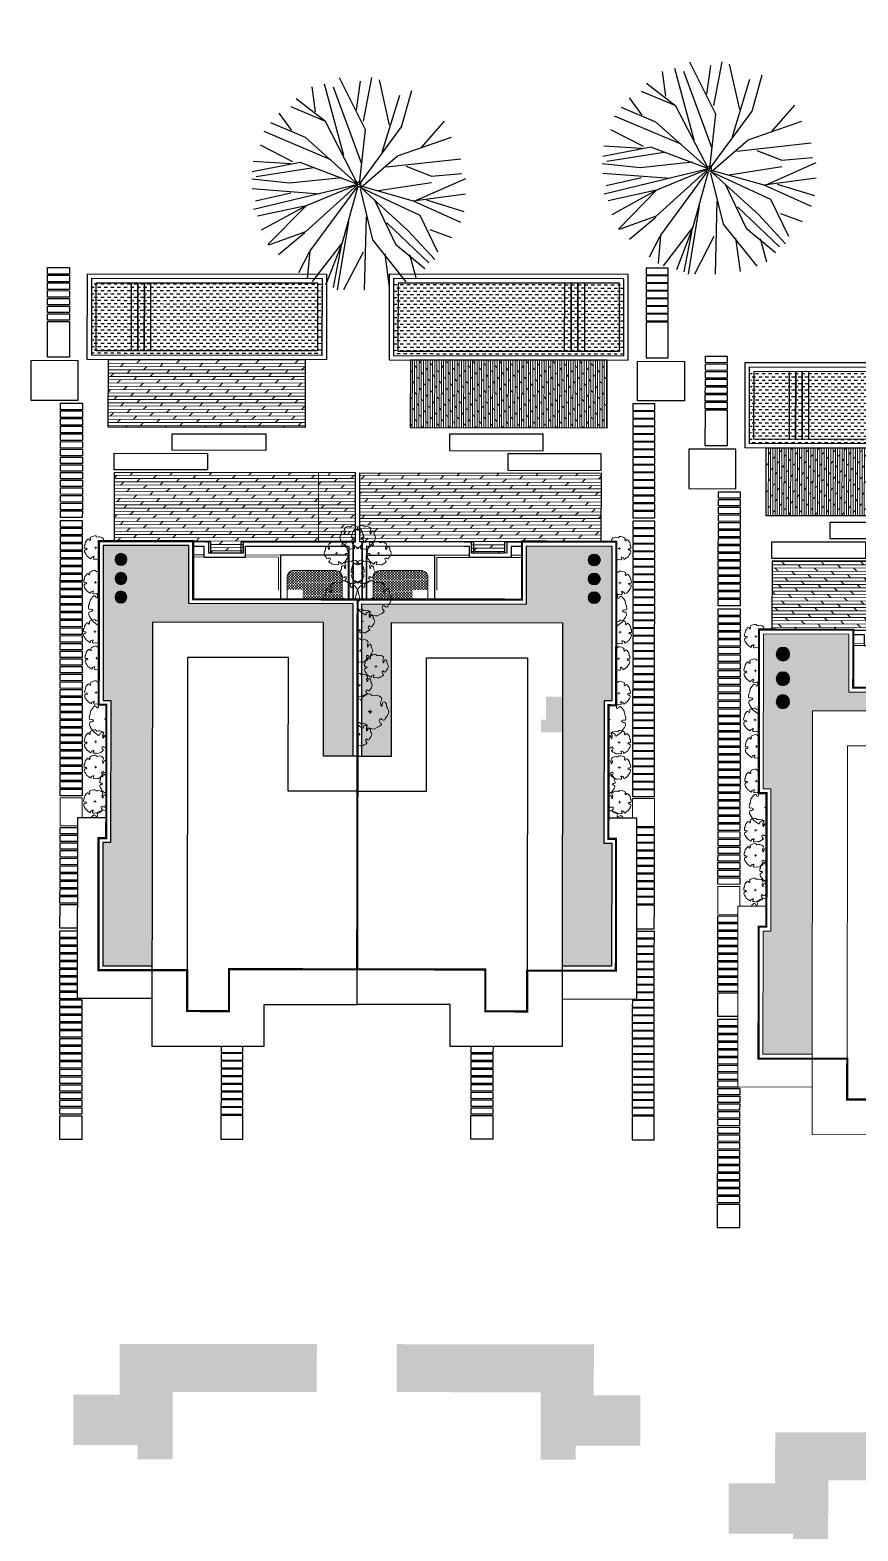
# Model space of a CAD drawing. Header units: millimetres. Extents: x -1030105 to 906887, y -616134 to 1220667.
# Drawn here: x -913387 to -875633, y -440154 to -371757 of the extents above; entities that cross this region are included whole.
import ezdxf

# ---------------------------------------------------------------- set-up
doc = ezdxf.new("R2010")
doc.units = ezdxf.units.MM
doc.header["$MEASUREMENT"] = 0
doc.linetypes.add('HIDDEN', pattern=[9.525, 6.35, -3.175])
doc.layers.get('Defpoints').update_dxf_attribs({"color": 1})
doc.layers.add('+ toa do mong', color=7, linetype='Continuous', true_color=0xfa1a05)
for name, color, linetype, lineweight in [('240930  KHU B- TMB gời inno$0$1. I-FURN', 252, 'Continuous', 18), ('240930  KHU B- TMB gời inno$0$A-WALL', 1, 'Continuous', 30), ('240930  KHU B- TMB gời inno$0$GFA', 6, 'Continuous', 0), ('GFA', 6, 'Continuous', 0), ('QH_KTCQ_Caycanhquan', 97, 'Continuous', 18)]:
    doc.layers.add(name, color=color, linetype=linetype, lineweight=lineweight)
for name, color, linetype in [('240930  KHU B- TMB gời inno$0$DA-ELEV-PEN1', 8, 'Continuous'), ('240930  KHU B- TMB gời inno$0$DA-FLOR-PATT', 251, 'Continuous'), ('240930  KHU B- TMB gời inno$0$DA-WALL-LOW', 1, 'Continuous'), ('240930  KHU B- TMB gời inno$0$DA-WALL-PATT', 8, 'Continuous'), ('DA-LANS-TREE', 7, 'Continuous'), ('DA-WALL-LOW', 1, 'Continuous'), ('KTCQ CẢNH QUAN', 192, 'Continuous'), ('N-cay lon', 192, 'Continuous'), ('XREF_LBC_ZONE B_BEACH VILLA 22 11 11$0$DA-FLOR-PATT', 251, 'Continuous')]:
    doc.layers.add(name, color=color, linetype=linetype)
pattern_1 = [(180, (18366.7, -21546.67), (4e-14, -101.7716), []), (225, (18366.7, -21546.67), (203.543, -203.543), [143.927, -287.8535])]

# ---------------------------------------------------------------- blocks, each defined once
blk = doc.blocks.new('*U1357')
at = {"layer": '240930  KHU B- TMB gời inno$0$DA-WALL-PATT'}
blk.add_lwpolyline([(0, -0.6), (-0.3, -0.6), (-0.3, 0.4), (0, 0.4)], close=True, dxfattribs=at)
blk = doc.blocks.new('*U1358')
at = {"color": 0, "linetype": 'ByBlock', "lineweight": -2, "transparency": 16777216, "rotation": 180.0003083683384}
for p in [(-0.652, -240.491), (-0.302, -240.491), (0.048, -240.491), (0.398, -240.491), (0.748, -240.491), (1.098, -240.491), (1.448, -240.491), (1.798, -240.491), (2.148, -240.491), (2.498, -240.491), (2.848, -240.491), (3.198, -240.491), (3.548, -240.491)]:
    blk.add_blockref('*U1357', p, dxfattribs=at)
blk = doc.blocks.new('*U1359')
at = {"layer": '240930  KHU B- TMB gời inno$0$DA-WALL-PATT'}
blk.add_lwpolyline([(0, -600), (-300, -600), (-300, 400), (0, 400)], close=True, dxfattribs=at)
blk = doc.blocks.new('*U1360')
at = {"color": 0, "linetype": 'ByBlock', "lineweight": -2, "transparency": 16777216, "rotation": 180.0003083671565}
for p in [(-2402, -240491), (-2052, -240491), (-1702, -240491), (-1352, -240491), (-1002, -240491), (-652, -240491), (-302, -240491), (48, -240491), (398, -240491), (748, -240491), (1098, -240491), (1448, -240491), (1798, -240491), (2148, -240491), (2498, -240491), (2848, -240491), (3198, -240491), (3548, -240491)]:
    blk.add_blockref('*U1359', p, dxfattribs=at)
blk = doc.blocks.new('*U1361')
at = {"layer": '240930  KHU B- TMB gời inno$0$DA-WALL-PATT'}
blk.add_lwpolyline([(0, -600), (-300, -600), (-300, 400), (0, 400)], close=True, dxfattribs=at)
blk = doc.blocks.new('*U1362')
at = {"color": 0, "linetype": 'ByBlock', "lineweight": -2, "transparency": 16777216, "rotation": 180.0003083671565}
for p in [(398, -240491), (748, -240491), (1098, -240491), (1448, -240491), (1798, -240491), (2148, -240491), (2498, -240491), (2848, -240491), (3198, -240491), (3548, -240491)]:
    blk.add_blockref('*U1361', p, dxfattribs=at)
blk = doc.blocks.new('*U1363')
at = {"layer": '240930  KHU B- TMB gời inno$0$DA-WALL-PATT'}
blk.add_lwpolyline([(0, -600), (-300, -600), (-300, 400), (0, 400)], close=True, dxfattribs=at)
blk = doc.blocks.new('*U1364')
at = {"color": 0, "linetype": 'ByBlock', "lineweight": -2, "transparency": 16777216, "rotation": 180.0003083671565}
for p in [(-2402, -240491), (-2052, -240491), (-1702, -240491), (-1352, -240491), (-1002, -240491), (-652, -240491), (-302, -240491), (48, -240491), (398, -240491), (748, -240491), (1098, -240491), (1448, -240491), (1798, -240491), (2148, -240491), (2498, -240491), (2848, -240491), (3198, -240491), (3548, -240491)]:
    blk.add_blockref('*U1363', p, dxfattribs=at)
blk = doc.blocks.new('*U1365')
at = {"layer": '240930  KHU B- TMB gời inno$0$DA-WALL-PATT'}
blk.add_lwpolyline([(0, -600), (-300, -600), (-300, 400), (0, 400)], close=True, dxfattribs=at)
blk = doc.blocks.new('*U1366')
at = {"color": 0, "linetype": 'ByBlock', "lineweight": -2, "transparency": 16777216, "rotation": 180.0003083671565}
for p in [(-1352, -240491), (-1002, -240491), (-652, -240491), (-302, -240491), (48, -240491), (398, -240491), (748, -240491), (1098, -240491), (1448, -240491), (1798, -240491), (2148, -240491), (2498, -240491), (2848, -240491), (3198, -240491), (3548, -240491)]:
    blk.add_blockref('*U1365', p, dxfattribs=at)
blk = doc.blocks.new('*U1367')
at = {"layer": '240930  KHU B- TMB gời inno$0$DA-WALL-PATT'}
blk.add_lwpolyline([(0, -600), (-300, -600), (-300, 400), (0, 400)], close=True, dxfattribs=at)
blk = doc.blocks.new('*U1368')
at = {"color": 0, "linetype": 'ByBlock', "lineweight": -2, "transparency": 16777216, "rotation": 180.0003083671565}
for p in [(398, -240491), (748, -240491), (1098, -240491), (1448, -240491), (1798, -240491), (2148, -240491), (2498, -240491), (2848, -240491), (3198, -240491), (3548, -240491)]:
    blk.add_blockref('*U1367', p, dxfattribs=at)
blk = doc.blocks.new('*U1369')
at = {"layer": '240930  KHU B- TMB gời inno$0$DA-WALL-PATT'}
blk.add_lwpolyline([(0, -600), (-300, -600), (-300, 400), (0, 400)], close=True, dxfattribs=at)
blk = doc.blocks.new('*U1370')
at = {"color": 0, "linetype": 'ByBlock', "lineweight": -2, "transparency": 16777216, "rotation": 180.0003083671565}
for p in [(-1002, -240491), (-652, -240491), (-302, -240491), (48, -240491), (398, -240491), (748, -240491), (1098, -240491), (1448, -240491), (1798, -240491), (2148, -240491), (2498, -240491), (2848, -240491), (3198, -240491), (3548, -240491)]:
    blk.add_blockref('*U1369', p, dxfattribs=at)
blk = doc.blocks.new('240930  KHU B- TMB gời inno$0$A$C8db1bffd')
at = {"layer": '240930  KHU B- TMB gời inno$0$DA-FLOR-PATT'}
h = blk.add_hatch(dxfattribs=at)
h.set_pattern_fill('DASH', color=153, scale=1200, angle=90)
h.paths.add_polyline_path([(-200, -10700), (-200, -200), (-3500, -200), (-3500, -10700)])
blk.add_lwpolyline([(-200, -10700), (-200, -200), (-3700, -200), (-3700, -10700)], close=True, dxfattribs=at)
for points in [[(-3500, -2000), (-400, -2000)], [(-400, -2300), (-3500, -2300)], [(-3500, -2600), (-400, -2600)], [(-400, -2900), (-3500, -2900)]]:
    blk.add_lwpolyline(points, dxfattribs=at)
at = {"layer": '240930  KHU B- TMB gời inno$0$DA-WALL-LOW', "color": 252}
blk.add_lwpolyline([(0, -10900), (0, 0), (-3900, 0), (-3900, -10900)], close=True, dxfattribs=at)
at = {"layer": '240930  KHU B- TMB gời inno$0$DA-WALL-PATT'}
blk.add_lwpolyline([(-400, -10500), (-400, -400), (-3500, -400), (-3500, -10500)], close=True, dxfattribs=at)
for points in [[(-3500, -2300), (-400, -2300)], [(-400, -2600), (-3500, -2600)]]:
    blk.add_lwpolyline(points, dxfattribs=at)
blk = doc.blocks.new('*U1371')
at = {"layer": '240930  KHU B- TMB gời inno$0$DA-WALL-PATT'}
blk.add_lwpolyline([(0, -600), (-300, -600), (-300, 400), (0, 400)], close=True, dxfattribs=at)
blk = doc.blocks.new('*U1372')
at = {"color": 0, "linetype": 'ByBlock', "lineweight": -2, "transparency": 16777216, "rotation": 180.0003083671565}
for p in [(1448, -240491), (1798, -240491), (2148, -240491), (2498, -240491), (2848, -240491), (3198, -240491), (3548, -240491)]:
    blk.add_blockref('*U1371', p, dxfattribs=at)
blk = doc.blocks.new('Xref Khu Spa-Wellness - TBM$0$TREE_T')
at = {"const_width": 100}
for points in [[(-124, 124), (124, -124)], [(124, 124), (-124, -124)]]:
    blk.add_lwpolyline(points, dxfattribs=at)
blk = doc.blocks.new('Xref Khu Spa-Wellness - TBM$0$TREE_5')
at = {"layer": 'QH_KTCQ_Caycanhquan', "color": 114, "true_color": 0x139b48}
blk.add_lwpolyline([(-936, 1164), (-781, 1299), (-578, 1386), (-423, 1425), (-249, 1454), (-181, 1415), (-143, 1289), (-85, 1222), (-17, 1193), (41, 1222), (31, 1347), (60, 1425), (80, 1473), (244, 1473), (370, 1434), (592, 1376), (776, 1212), (824, 1164), (960, 1106), (1114, 932), (1143, 845), (1076, 768), (1018, 748), (979, 710), (931, 642), (940, 565), (1018, 555), (1114, 565), (1192, 623), (1289, 632), (1366, 565), (1424, 487), (1472, 323), (1482, 169), (1501, -160), (1434, -440), (1356, -691), (1289, -720), (1240, -682), (1182, -614), (1124, -624), (1037, -643), (931, -662), (873, -701), (863, -769), (969, -798), (1056, -856), (1105, -923), (1066, -991), (989, -1068), (786, -1174), (718, -1290), (573, -1377), (341, -1416), (109, -1455), (-94, -1445), (-133, -1387), (-94, -1319), (-124, -1167), (-158, -1051), (-245, -987), (-362, -999), (-402, -1151), (-439, -1243), (-568, -1308), (-704, -1194), (-829, -1184), (-965, -1145), (-1129, -1049), (-1265, -942), (-1313, -778), (-1332, -653), (-1352, -546), (-1429, -421), (-1497, -334), (-1497, -131), (-1458, -54), (-1323, -44), (-1226, -92), (-1158, -160), (-1110, -208), (-1042, -218), (-1023, -170), (-1100, -44), (-1158, 82), (-1274, 140), (-1342, 178), (-1419, 227), (-1468, 352), (-1419, 565), (-1265, 787), (-1129, 864), (-965, 951), (-936, 999), (-936, 1086)], close=True, dxfattribs=at)
blk.add_blockref('Xref Khu Spa-Wellness - TBM$0$TREE_T', (0, 0), dxfattribs=at)
blk = doc.blocks.new('240930  KHU B- TMB gời inno$0$River Semi Roof plan')
at = {"layer": 'GFA', "true_color": 0x8c7854}
h = blk.add_hatch(dxfattribs=at)
h.set_pattern_fill('DOLMIT', color=35, scale=600, angle=90)
h.paths.add_polyline_path([(-32811, -1729), (-35899, -1729), (-35899, -10700), (-32811, -10700)])
h.paths.add_polyline_path([(-27102, -6400), (-27600, -6400), (-27600, -2000), (-30750, -2000), (-30750, -13000), (-27601, -13000), (-27601, -7900), (-27102, -7900)])
h = blk.add_hatch(dxfattribs=at)
h.set_pattern_fill('DOLMIT', color=35, scale=0.463266, angle=180)
h.set_pattern_definition([(180, (-298548.08297, -27398.88643), (4e-17, -0.115816588506), []), (225, (-298548.08297, -27398.88643), (0.23163317662, -0.23163317662), [0.1637893902, -0.32757878043])])
edge = h.paths.add_edge_path()
edge.add_line((11140, -15027), (11140, -21596))
edge.add_line((11140, -21596), (14212, -21596))
edge.add_line((14212, -21596), (14212, -23197))
edge.add_line((14212, -23197), (13569, -23197))
edge.add_line((13569, -23197), (13569, -26133))
edge.add_line((13569, -26133), (11277, -26133))
edge.add_line((11277, -26133), (11277, -24016))
edge.add_line((11277, -24016), (8955, -24016))
edge.add_line((8955, -24016), (8955, -15027))
edge.add_line((8955, -15027), (11140, -15027))
h = blk.add_hatch(dxfattribs=at)
h.set_pattern_fill('DOLMIT', color=35, scale=0.166406, angle=90)
h.set_pattern_definition([(90, (-25012.21684, 77609.77629), (-0.0416016166, -4e-18), []), (135, (-25012.21684, 77609.77629), (-0.08320323306, -0.08320323306), [0.05883357041, -0.11766714082])])
edge = h.paths.add_edge_path()
edge.add_line((-20568, -33631), (-22928, -33631))
edge.add_line((-22928, -33631), (-22928, -34735))
edge.add_line((-22928, -34735), (-23503, -34735))
edge.add_line((-23503, -34735), (-23503, -34504))
edge.add_line((-23503, -34504), (-24557, -34504))
edge.add_line((-24557, -34504), (-24557, -33680))
edge.add_line((-24557, -33680), (-23797, -33680))
edge.add_line((-23797, -33680), (-23797, -32846))
edge.add_line((-23797, -32846), (-20568, -32846))
edge.add_line((-20568, -32846), (-20568, -33631))
at = {"layer": 'XREF_LBC_ZONE B_BEACH VILLA 22 11 11$0$DA-FLOR-PATT'}
h = blk.add_hatch(dxfattribs=at)
h.set_pattern_fill('DASH', color=153, scale=500, angle=90)
h.set_pattern_definition([(90, (-40144.094, 37709.1), (-62.5, 62.5), [62.5, -62.5])])
h.paths.add_polyline_path([(-24096, -10703), (-25405, -10703), (-25401, -10700), (-25401, -9996), (-25996, -9996, 0.414214), (-26296, -10296), (-26296, -12196, 0.414214), (-25996, -12496), (-24096, -12496, 0.414214), (-23796, -12196), (-23796, -11810), (-24096, -11810)])
at = {"layer": '240930  KHU B- TMB gời inno$0$1. I-FURN', "elevation": 0}
for points in [[(-15919, -550), (-14647, -550), (-14647, 450), (-15919, 450)], [(-23796, -11810), (-23796, -10610), (-24096, -10610), (-24096, -11810)], [(-23496, -11810), (-23496, -10610), (-23796, -10610), (-23796, -11810)]]:
    blk.add_lwpolyline(points, close=True, dxfattribs=at)
for points in [[(-14000, -2200), (-14000, -2650), (-27004, -2650), (-27002, -6200)], [(-13900, -2200), (-13900, -2750), (-26904, -2750), (-26900, -9596), (-24979, -9596)], [(-27001, -8100), (-27000, -9696), (-24979, -9696)], [(-23496, -10610), (-23496, -12799), (-19596, -12801), (-19596, -10702)]]:
    blk.add_lwpolyline(points, dxfattribs=at)
blk.add_lwpolyline([(-24096, -12496), (-25996, -12496, -0.414214), (-26296, -12196), (-26296, -10296, -0.414214), (-25996, -9996), (-24096, -9996, -0.414214), (-23796, -10296), (-23796, -12196, -0.414214)], format="xyb", close=True, dxfattribs=at)
at = {"layer": '240930  KHU B- TMB gời inno$0$DA-ELEV-PEN1', "elevation": 0}
for points in [[(-11066, -550), (-9988, -550), (-9988, 450), (-11066, 450)], [(-1440, -550), (-362, -550), (-362, 450), (-1440, 450)], [(-1462, -6900), (-384, -6900), (-384, -7900), (-1462, -7900)]]:
    blk.add_lwpolyline(points, close=True, dxfattribs=at)
at = {"layer": '240930  KHU B- TMB gời inno$0$DA-FLOR-PATT'}
blk.add_lwpolyline([(-7429, -6200), (-6100, -6200), (-6100, -8600), (-7430, -8600)], dxfattribs=at)
at = {"layer": '240930  KHU B- TMB gời inno$0$DA-FLOR-PATT', "elevation": 0}
blk.add_lwpolyline([(-8770, -8300), (-7770, -8300), (-7770, -10500), (-8770, -10500)], dxfattribs=at)
at = {"layer": '240930  KHU B- TMB gời inno$0$DA-WALL-LOW', "elevation": 0}
for points in [[(-10700, -2000), (-10700, -2000), (-27600, -2000), (-27600, -6400)], [(-10700, -2000), (-8430, -2000), (-8430, -3600)], [(-10700, -2200), (-10700, -2200), (-27400, -2200), (-27400, -6200)], [(-10700, -2200), (-8630, -2200), (-8630, -3600)], [(-27600, -6300), (-27600, -6400), (-27102, -6400), (-27102, -7900), (-27600, -7900), (-27600, -8000)], [(-27400, -6200), (-26902, -6200), (-26902, -8100), (-27400, -8100)], [(-27600, -7900), (-27600, -8350), (-27600, -13000), (-18400, -13000)], [(-27400, -8100), (-27400, -8350), (-27400, -12800), (-18400, -12800)]]:
    blk.add_lwpolyline(points, dxfattribs=at)
blk.add_lwpolyline([(-23496, -12796), (-27000, -12796), (-27000, -9696), (-23496, -9696)], close=True, dxfattribs=at)
at = {"layer": '240930  KHU B- TMB gời inno$0$DA-WALL-PATT', "elevation": 0}
for points in [[(-35843, 1800), (-34043, 1800), (-34043, -350), (-35843, -350)], [(-37635, 50), (-36000, 50), (-36000, 1050), (-37635, 1050)], [(-30871, -1994), (-31626, -1994), (-31626, -6258), (-30871, -6258)]]:
    blk.add_lwpolyline(points, close=True, dxfattribs=at)
at = {"layer": 'DA-WALL-LOW', "color": 7, "elevation": 0}
blk.add_lwpolyline([(-27600, -2000), (-27600, -6400), (-27100, -6400), (-27100, -7900), (-27601, -7900), (-27601, -13000), (-30750, -13000), (-30750, -2000)], close=True, dxfattribs=at)
at = {"layer": 'Defpoints', "color": 6, "elevation": 0}
blk.add_lwpolyline([(-18400, -13000), (-27600, -13000), (-27600, -12800)], dxfattribs=at)
at = {"layer": 'XREF_LBC_ZONE B_BEACH VILLA 22 11 11$0$DA-FLOR-PATT', "color": 7, "elevation": 0}
blk.add_lwpolyline([(-18400, -13000), (-18400, -10703)], dxfattribs=at)
at = {"color": 0, "xscale": -0.9999999999999982, "rotation": 180}
for name, p in [('*U1372', (-41533, -239840, 0)), ('*U1360', (-26162, -240440, 0)), ('*U1364', (-19862, -240440, 0)), ('*U1362', (-14977, -240440, 0)), ('*U1370', (-8864, -240440, 0)), ('*U1368', (-5351, -240440, 0))]:
    blk.add_blockref(name, p, dxfattribs=at)
at = {"color": 0, "xscale": 999.9999999999999, "yscale": 999.9999999999999, "zscale": 999.9999999999999}
blk.add_blockref('*U1358', (-5373, 232991, 0), dxfattribs=at)
at = {"layer": 'QH_KTCQ_Caycanhquan', "color": 116}
for p, xscale, yscale, zscale, rotation in [((-27318, -1268, -3), 0.3613160547961027, 0.3613160547961027, 0.3613160547961027, 52.2616449089547), ((-25743, -1247, -3), 0.3613160547961027, 0.3613160547961027, 0.3613160547961027, 52.2616449089547), ((-24537, -1720, -3), 0.5419740821941541, 0.5419740821941541, 0.5419740821941541, 52.26164490895473), ((-23503, -1233, -3), 0.3613160547961027, 0.3613160547961027, 0.3613160547961027, 52.2616449089547), ((-22293, -1309, -3), 0.3613160547961027, 0.3613160547961027, 0.3613160547961027, 52.2616449089547), ((-20718, -1288, -3), 0.3613160547961027, 0.3613160547961027, 0.3613160547961027, 52.2616449089547), ((-19511, -1760, -3), 0.5419740821941541, 0.5419740821941541, 0.5419740821941541, 52.26164490895473), ((-18478, -1273, -3), 0.3613160547961027, 0.3613160547961027, 0.3613160547961027, 52.2616449089547), ((-17328, -1268, -3), 0.3613160547961027, 0.3613160547961027, 0.3613160547961027, 52.2616449089547), ((-15753, -1247, -3), 0.3613160547961027, 0.3613160547961027, 0.3613160547961027, 52.2616449089547), ((-14547, -1720, -3), 0.5419740821941541, 0.5419740821941541, 0.5419740821941541, 52.26164490895473), ((-13513, -1233, -3), 0.3613160547961027, 0.3613160547961027, 0.3613160547961027, 52.2616449089547), ((-26604, -1982, -3), 0.3613160547961027, 0.3613160547961027, 0.3613160547961027, 52.2616449089547), ((-21579, -2023, -3), 0.3613160547961027, 0.3613160547961027, 0.3613160547961027, 52.2616449089547), ((-16614, -1982, -3), 0.3613160547961027, 0.3613160547961027, 0.3613160547961027, 52.2616449089547), ((-27799, -13454, -3), 0.3613160547961027, 0.3613160547961027, 0.3613160547961027, 52.2616449089547), ((-26223, -13433, -3), 0.3613160547961027, 0.3613160547961027, 0.3613160547961027, 52.2616449089547), ((-25017, -13905, -3), 0.5419740821941541, 0.5419740821941541, 0.5419740821941541, 52.26164490895473), ((-23983, -13418, -3), 0.3613160547961027, 0.3613160547961027, 0.3613160547961027, 52.2616449089547), ((-22643, -13331, -3), 0.3613160547961027, 0.3613160547961027, 0.3613160547961027, 52.2616449089547), ((-21067, -13310, -3), 0.3613160547961027, 0.3613160547961027, 0.3613160547961027, 52.2616449089547), ((-19861, -13783, -3), 0.5419740821941541, 0.5419740821941541, 0.5419740821941541, 52.26164490895473), ((-18827, -13296, -3), 0.3613160547961027, 0.3613160547961027, 0.3613160547961027, 52.2616449089547), ((-27084, -14168, -3), 0.3613160547961027, 0.3613160547961027, 0.3613160547961027, 52.2616449089547), ((-21928, -14046, -3), 0.3613160547961027, 0.3613160547961027, 0.3613160547961027, 52.2616449089547)]:
    blk.add_blockref('Xref Khu Spa-Wellness - TBM$0$TREE_5', p, dxfattribs=dict(at, xscale=xscale, yscale=yscale, zscale=zscale, rotation=rotation))
blk.add_wipeout([(-27624, -1408), (-27624, -5708), (-24979, -5708), (-24979, -13208), (-6524, -13208), (-6524, -8963), (-4614, -8963), (-4614, -3853), (-6782, -3853), (-6782, -458), (-15024, -458), (-15024, -1758), (-20169, -1758), (-20169, -1408)])
blk.add_wipeout([(-39799, -11668), (-39799, -768), (-35899, -768), (-35899, -1729), (-32811, -1729), (-32811, -10700), (-35899, -10700), (-35899, -11668)]).translate(0, 0, 0).dxf.layer = '240930  KHU B- TMB gời inno$0$A-WALL'
at = {"layer": 'GFA', "true_color": 0x8c7854}
h = blk.add_hatch(dxfattribs=at)
h.set_pattern_fill('DOLMIT', color=35, scale=407.086, angle=180)
h.paths.add_polyline_path([(-32811, -1729), (-35899, -1729), (-35899, -10700), (-32811, -10700)])
at = {"layer": 'GFA', "true_color": 0xb75434}
h = blk.add_hatch(dxfattribs=at)
h.set_pattern_fill('AR-RSHKE', color=15, scale=36.9907, angle=90)
h.paths.add_polyline_path([(-24779, -13008), (-17839, -13008), (-17839, -11658), (-23929, -11658), (-23929, -3853), (-8274, -3853), (-8274, -1608), (-13884, -1608), (-13884, -1958), (-20369, -1958), (-20369, -1608), (-27424, -1608), (-27424, -5508), (-24779, -5508)])
at = {"layer": 'XREF_LBC_ZONE B_BEACH VILLA 22 11 11$0$DA-FLOR-PATT'}
h = blk.add_hatch(color=252, dxfattribs=at)
h.dxf.hatch_style = 1
h.paths.add_polyline_path([(-26814, -2501, 1), (-26202, -2501, 1)])
h = blk.add_hatch(color=252, dxfattribs=at)
h.dxf.hatch_style = 1
h.paths.add_polyline_path([(-25690, -2501, 1), (-25077, -2501, 1)])
h = blk.add_hatch(color=252, dxfattribs=at)
h.dxf.hatch_style = 1
h.paths.add_polyline_path([(-24646, -2501, 1), (-24033, -2501, 1)])
at = {"layer": '+ toa do mong', "linetype": 'HIDDEN', "ltscale": 10, "const_width": 100, "elevation": 0}
blk.add_lwpolyline([(-27624, -1408), (-20169, -1408), (-20169, -1758), (-14084, -1758), (-14084, -1408), (-8074, -1408), (-8074, -5453), (-6214, -5453), (-6214, -7363), (-8124, -7363), (-8124, -13208), (-24979, -13208), (-24979, -5708), (-27624, -5708), (-27624, -1408)], dxfattribs=at)
at = {"color": 7}
blk.add_lwpolyline([(-6782, -3853), (-6782, -458), (-15024, -458), (-15024, -1758)], dxfattribs=at)
at = {"color": 7, "elevation": 0}
for points in [[(-27624, -1408), (-20169, -1408), (-20169, -1758), (-14084, -1758), (-14084, -1408), (-8074, -1408), (-8074, -3853)], [(-17839, -13008), (-24779, -13008), (-24779, -5508), (-27424, -5508), (-27424, -1608), (-20369, -1608), (-20369, -1958), (-13884, -1958), (-13884, -1608), (-8274, -1608), (-8274, -3853)]]:
    blk.add_lwpolyline(points, dxfattribs=at)
at = {"elevation": 0}
blk.add_lwpolyline([(-17839, -13208), (-24979, -13208), (-24979, -5708), (-27624, -5708), (-27624, -1408)], dxfattribs=at)
blk.add_lwpolyline([(-23929, -3853), (-4614, -3853), (-4614, -8963), (-6524, -8963), (-6524, -13208), (-17839, -13208), (-17839, -11658), (-23929, -11658)], close=True, dxfattribs=at)
at = {"color": 7, "elevation": 0}
blk.add_lwpolyline([(-6524, -13208), (-17839, -13208), (-17839, -11658), (-23929, -11658), (-23929, -3853), (-4614, -3853), (-4614, -8963), (-6524, -8963)], close=True, dxfattribs=at)
at = {"color": 252, "elevation": 0}
blk.add_lwpolyline([(-8124, -13208), (-16239, -13208), (-16239, -10058), (-22329, -10058), (-22329, -5453), (-6214, -5453), (-6214, -7363), (-8124, -7363)], close=True, dxfattribs=at)
at = {"layer": '240930  KHU B- TMB gời inno$0$DA-WALL-PATT', "elevation": 0}
blk.add_lwpolyline([(-31767, -4643), (-32522, -4643), (-32522, -8907), (-31767, -8907)], close=True, dxfattribs=at)
at = {"layer": 'DA-LANS-TREE', "color": 251, "true_color": 0x636466}
for centre in [(-26508, -2501), (-25384, -2501), (-24340, -2501)]:
    blk.add_circle(centre, 306, dxfattribs=at)
at = {"layer": 'DA-WALL-LOW', "color": 7, "elevation": 0}
blk.add_lwpolyline([(-35899, -10700), (-32811, -10700), (-32811, -1729), (-35899, -1729)], close=True, dxfattribs=at)
at = {"color": 0, "xscale": -0.9999999999999982, "rotation": 180}
blk.add_blockref('*U1366', (-32553, -240440, 0), dxfattribs=at)
at = {"layer": 'Defpoints', "color": 6}
blk.add_blockref('240930  KHU B- TMB gời inno$0$A$C8db1bffd', (-35899, -768, 0), dxfattribs=at)
blk = doc.blocks.new('240930  KHU B- TMB gời inno$0$XCVVDFDF')
at = {"layer": 'GFA', "true_color": 0x8c7854}
h = blk.add_hatch(dxfattribs=at)
h.set_pattern_fill('DOLMIT', color=35, scale=407.086314, angle=180)
h.set_pattern_definition(pattern_1)
h.paths.add_polyline_path([(19955.833, -1658.168), (19952.949, -1658.168), (19952.949, -1666.544), (19955.833, -1666.544)])
h.paths.add_polyline_path([(19956.808, -1660.888), (19956.103, -1660.888), (19956.103, -1664.87), (19956.808, -1664.87)])
h.paths.add_polyline_path([(19957.645, -1658.414), (19956.94, -1658.414), (19956.94, -1662.396), (19957.645, -1662.396)])
h = blk.add_hatch(dxfattribs=at)
h.set_pattern_fill('DOLMIT', color=35, scale=407.086314, angle=180)
h.set_pattern_definition(pattern_1)
h.paths.add_polyline_path([(19957.758, -1658.42), (19960.698, -1658.42), (19960.698, -1668.691), (19957.758, -1668.691)])
blk = doc.blocks.new('240930  KHU B- TMB gời inno$0$A$C28D14FEE')
at = {"color": 7, "xscale": 999.9999999999967, "yscale": 999.9999999999967, "zscale": 999.9999999999967}
blk.add_blockref('240930  KHU B- TMB gời inno$0$XCVVDFDF', (-19910806, 1679518, 0), dxfattribs=at)
blk = doc.blocks.new('240930  KHU B- TMB gời inno$0$xdfdfedf')
at = {"layer": 'GFA', "true_color": 0x8c7854}
h = blk.add_hatch(dxfattribs=at)
h.set_pattern_fill('DOLMIT', color=35, scale=0.463266, angle=180)
h.set_pattern_definition([(180, (-258403.98927, -65107.98811), (4e-17, -0.115816588506), []), (225, (-258403.98927, -65107.9881), (0.23163317662, -0.23163317662), [0.1637893902, -0.32757878043])])
edge = h.paths.add_edge_path()
edge.add_line((51284, -52736), (51284, -59306))
edge.add_line((51284, -59306), (54357, -59306))
edge.add_line((54357, -59306), (54357, -60906))
edge.add_line((54357, -60906), (53713, -60906))
edge.add_line((53713, -60906), (53713, -63842))
edge.add_line((53713, -63842), (51421, -63842))
edge.add_line((51421, -63842), (51421, -61725))
edge.add_line((51421, -61725), (49099, -61725))
edge.add_line((49099, -61725), (49099, -52736))
edge.add_line((49099, -52736), (51284, -52736))
at = {"layer": 'XREF_LBC_ZONE B_BEACH VILLA 22 11 11$0$DA-FLOR-PATT'}
h = blk.add_hatch(dxfattribs=at)
h.set_pattern_fill('DASH', color=153, scale=500, angle=90)
h.paths.add_polyline_path([(16049, -48412), (14739, -48412), (14743, -48409), (14743, -47705), (14149, -47705, 0.414214), (13849, -48005), (13849, -49905, 0.414214), (14149, -50205), (16049, -50205, 0.414214), (16349, -49905), (16349, -49519), (16049, -49519)])
at = {"layer": '240930  KHU B- TMB gời inno$0$1. I-FURN', "elevation": 0}
for points in [[(26144, -39909), (26144, -40359), (13140, -40359), (13142, -43909)], [(26244, -39909), (26244, -40459), (13240, -40459), (13244, -47305), (14743, -47305)], [(13143, -45809), (13144, -47405), (14743, -47405)], [(16649, -48319), (16649, -50508), (20549, -50510), (20549, -48412)]]:
    blk.add_lwpolyline(points, dxfattribs=at)
blk.add_lwpolyline([(16049, -50205), (14149, -50205, -0.414214), (13849, -49905), (13849, -48005, -0.414214), (14149, -47705), (16049, -47705, -0.414214), (16349, -48005), (16349, -49905, -0.414214)], format="xyb", close=True, dxfattribs=at)
for points in [[(16349, -49519), (16349, -48319), (16049, -48319), (16049, -49519)], [(16649, -49519), (16649, -48319), (16349, -48319), (16349, -49519)]]:
    blk.add_lwpolyline(points, close=True, dxfattribs=at)
at = {"layer": '240930  KHU B- TMB gời inno$0$DA-WALL-LOW', "elevation": 0}
for points in [[(29444, -39709), (29444, -39709), (12544, -39709), (12544, -44109)], [(29444, -39909), (29444, -39909), (12744, -39909), (12744, -43909)], [(29444, -39709), (31714, -39709), (31714, -41309)], [(29444, -39909), (31514, -39909), (31514, -41309)], [(29445, -39709), (31715, -39709), (31715, -41309)], [(29445, -39909), (31515, -39909), (31515, -41309)], [(12544, -44009), (12544, -44109), (13042, -44109), (13042, -45609), (12544, -45609), (12544, -45709)], [(12744, -43909), (13242, -43909), (13242, -45809), (12744, -45809)], [(12544, -45609), (12544, -46059), (12544, -50709), (21744, -50709)], [(12744, -45809), (12744, -46059), (12744, -50509), (21744, -50509)]]:
    blk.add_lwpolyline(points, dxfattribs=at)
blk.add_lwpolyline([(16649, -50505), (13144, -50505), (13144, -47405), (16649, -47405)], close=True, dxfattribs=at)
at = {"layer": 'Defpoints', "color": 6}
blk.add_lwpolyline([(21744, -50709), (12544, -50709), (12544, -50509)], dxfattribs=at)
at = {"layer": 'QH_KTCQ_Caycanhquan', "color": 116}
for p, xscale, yscale, zscale, rotation in [((12826, -38977, -3), 0.3613160547961033, 0.3613160547961033, 0.3613160547961033, 52.2616449089547), ((14401, -38956, -3), 0.3613160547961033, 0.3613160547961033, 0.3613160547961033, 52.2616449089547), ((15607, -39429, -3), 0.5419740821941551, 0.5419740821941551, 0.5419740821941551, 52.26164490895473), ((16641, -38942, -3), 0.3613160547961033, 0.3613160547961033, 0.3613160547961033, 52.2616449089547), ((17851, -39018, -3), 0.3613160547961033, 0.3613160547961033, 0.3613160547961033, 52.2616449089547), ((19426, -38997, -3), 0.3613160547961033, 0.3613160547961033, 0.3613160547961033, 52.2616449089547), ((21666, -38982, -3), 0.3613160547961033, 0.3613160547961033, 0.3613160547961033, 52.2616449089547), ((22816, -38977, -3), 0.3613160547961033, 0.3613160547961033, 0.3613160547961033, 52.2616449089547), ((24391, -38956, -3), 0.3613160547961033, 0.3613160547961033, 0.3613160547961033, 52.2616449089547), ((25597, -39429, -3), 0.5419740821941551, 0.5419740821941551, 0.5419740821941551, 52.26164490895473), ((26631, -38942, -3), 0.3613160547961033, 0.3613160547961033, 0.3613160547961033, 52.2616449089547), ((13540, -39692, -3), 0.3613160547961033, 0.3613160547961033, 0.3613160547961033, 52.2616449089547), ((18565, -39732, -3), 0.3613160547961033, 0.3613160547961033, 0.3613160547961033, 52.2616449089547), ((20633, -39469, -3), 0.5419740821941551, 0.5419740821941551, 0.5419740821941551, 52.26164490895473), ((23530, -39692, -3), 0.3613160547961033, 0.3613160547961033, 0.3613160547961033, 52.2616449089547), ((12346, -51163, -3), 0.3613160547961033, 0.3613160547961033, 0.3613160547961033, 52.2616449089547), ((13921, -51142, -3), 0.3613160547961033, 0.3613160547961033, 0.3613160547961033, 52.2616449089547), ((15127, -51614, -3), 0.5419740821941551, 0.5419740821941551, 0.5419740821941551, 52.26164490895473), ((16161, -51127, -3), 0.3613160547961033, 0.3613160547961033, 0.3613160547961033, 52.2616449089547), ((17502, -51041, -3), 0.3613160547961033, 0.3613160547961033, 0.3613160547961033, 52.2616449089547), ((19077, -51020, -3), 0.3613160547961033, 0.3613160547961033, 0.3613160547961033, 52.2616449089547), ((20283, -51492, -3), 0.5419740821941551, 0.5419740821941551, 0.5419740821941551, 52.26164490895473), ((21317, -51005, -3), 0.3613160547961033, 0.3613160547961033, 0.3613160547961033, 52.2616449089547), ((13060, -51877, -3), 0.3613160547961033, 0.3613160547961033, 0.3613160547961033, 52.2616449089547), ((18216, -51755, -3), 0.3613160547961033, 0.3613160547961033, 0.3613160547961033, 52.2616449089547)]:
    blk.add_blockref('Xref Khu Spa-Wellness - TBM$0$TREE_5', p, dxfattribs=dict(at, xscale=xscale, yscale=yscale, zscale=zscale, rotation=rotation))
blk.add_wipeout([(12520, -39117), (12520, -43417), (15165, -43417), (15165, -50917), (33620, -50917), (33620, -46672), (35530, -46672), (35530, -41562), (33362, -41562), (33362, -38167), (25120, -38167), (25120, -39467), (19975, -39467), (19975, -39117)]).translate(0, 0, 0)
at = {"layer": 'GFA', "true_color": 0xb75434}
h = blk.add_hatch(dxfattribs=at)
h.set_pattern_fill('AR-RSHKE', color=15, scale=36.990659, angle=90)
h.set_pattern_definition([(90, (40144.73, -37709.1), (-443.888, 943.262), [221.944, -184.9533, 258.9346, -110.972, 332.916, -147.9626]), (90, (40126.24, -37487.16), (-443.888, 943.262), [184.953, -702.8225, 147.963, -221.944]), (90, (40172.48, -37043.27), (-443.888, 943.262), [110.972, -1146.71]), (180, (40144.73, -37709.1), (-443.888, -314.4206), [425.393, -1350.159]), (180, (40144.73, -37487.16), (-443.888, -314.4206), [416.145, -1359.407]), (180, (40144.73, -37302.2), (-443.888, -314.4206), [388.402, -1387.15]), (180, (40172.48, -37043.27), (-443.888, -314.4206), [425.393, -1350.159]), (180, (40172.48, -36932.3), (-443.888, -314.4206), [425.393, -1350.159]), (180, (40144.73, -36599.4), (-443.888, -314.4206), [406.897, -1368.654])])
h.paths.add_polyline_path([(15365, -50717), (22305, -50717), (22305, -49367), (16215, -49367), (16215, -41562), (31870, -41562), (31870, -39317), (26260, -39317), (26260, -39667), (19775, -39667), (19775, -39317), (12720, -39317), (12720, -43217), (15365, -43217)])
at = {"layer": 'XREF_LBC_ZONE B_BEACH VILLA 22 11 11$0$DA-FLOR-PATT'}
h = blk.add_hatch(color=252, dxfattribs=at)
h.dxf.hatch_style = 1
h.paths.add_polyline_path([(13087, -40124, 1), (13621, -40124, 1)])
h = blk.add_hatch(color=252, dxfattribs=at)
h.dxf.hatch_style = 1
h.paths.add_polyline_path([(13956, -40124, 1), (14490, -40124, 1)])
h = blk.add_hatch(color=252, dxfattribs=at)
h.dxf.hatch_style = 1
h.paths.add_polyline_path([(14803, -40124, 1), (15338, -40124, 1)])
at = {"layer": '+ toa do mong', "linetype": 'HIDDEN', "ltscale": 20, "const_width": 100, "elevation": 0}
blk.add_lwpolyline([(12520, -39117), (19975, -39117), (19975, -39467), (26060, -39467), (26060, -39117), (32070, -39117), (32070, -43162), (33930, -43162), (33930, -45072), (32020, -45072), (32020, -50917), (15165, -50917), (15165, -43417), (12520, -43417), (12520, -39117)], dxfattribs=at)
at = {"color": 7, "elevation": 0}
for points in [[(33362, -41562), (33362, -38167), (25120, -38167), (25120, -39467)], [(12520, -39117), (19975, -39117), (19975, -39467), (26060, -39467), (26060, -39117), (32070, -39117), (32070, -41562)], [(22305, -50717), (15365, -50717), (15365, -43217), (12720, -43217), (12720, -39317), (19775, -39317), (19775, -39667), (26260, -39667), (26260, -39317), (31870, -39317), (31870, -41562)]]:
    blk.add_lwpolyline(points, dxfattribs=at)
at = {"elevation": 0}
blk.add_lwpolyline([(16215, -41562), (35530, -41562), (35530, -46672), (33620, -46672), (33620, -50917), (22305, -50917), (22305, -49367), (16215, -49367)], close=True, dxfattribs=at)
at = {"color": 7, "elevation": 0}
blk.add_lwpolyline([(33620, -50917), (22305, -50917), (22305, -49367), (16215, -49367), (16215, -41562), (35530, -41562), (35530, -46672), (33620, -46672)], close=True, dxfattribs=at)
at = {"color": 252, "elevation": 0}
blk.add_lwpolyline([(32020, -50917), (23905, -50917), (23905, -47767), (17815, -47767), (17815, -43162), (33930, -43162), (33930, -45072), (32020, -45072)], close=True, dxfattribs=at)
at = {"layer": 'DA-LANS-TREE', "color": 251, "true_color": 0x636466}
for centre in [(13354, -40124), (14223, -40124), (15071, -40124)]:
    blk.add_circle(centre, 267, dxfattribs=at)
blk = doc.blocks.new('240930  KHU B- TMB gời inno$0$A$C55f665a7')
at = {"layer": 'GFA', "true_color": 0x8c7854}
h = blk.add_hatch(dxfattribs=at)
h.set_pattern_fill('DOLMIT', color=35, scale=0.6)
h.set_pattern_definition([(360, (132.04404, -58.65863), (3e-17, 0.15), []), (45, (132.04404, -58.65863), (-0.3, 0.3), [0.212132, -0.424264])])
h.paths.add_polyline_path([(130.315, -25.847), (130.315, -22.759), (121.344, -22.759), (121.344, -25.847)])
h.paths.add_polyline_path([(125.644, -31.557), (125.644, -31.059), (130.044, -31.059), (130.044, -27.909), (119.044, -27.909), (119.044, -31.058), (124.144, -31.058), (124.144, -31.557)])
at = {"layer": '240930  KHU B- TMB gời inno$0$1. I-FURN'}
blk.add_lwpolyline([(131.494, -42.74), (131.494, -44.011), (132.494, -44.011), (132.494, -42.74)], close=True, dxfattribs=at)
at = {"layer": '240930  KHU B- TMB gời inno$0$DA-ELEV-PEN1'}
for points in [[(131.494, -47.593), (131.494, -48.671), (132.494, -48.671), (132.494, -47.593)], [(125.144, -57.197), (125.144, -58.275), (124.144, -58.275), (124.144, -57.197)], [(131.494, -57.219), (131.494, -58.297), (132.494, -58.297), (132.494, -57.219)]]:
    blk.add_lwpolyline(points, close=True, dxfattribs=at)
at = {"layer": '240930  KHU B- TMB gời inno$0$DA-FLOR-PATT'}
blk.add_lwpolyline([(123.744, -49.889), (123.744, -50.889), (121.544, -50.889), (121.544, -49.889)], dxfattribs=at)
at = {"layer": '240930  KHU B- TMB gời inno$0$DA-FLOR-PATT', "elevation": 0}
blk.add_lwpolyline([(125.844, -51.229), (125.844, -52.559), (123.444, -52.559), (123.444, -51.229)], dxfattribs=at)
at = {"layer": '240930  KHU B- TMB gời inno$0$DA-WALL-PATT'}
for points in [[(105.794, -21.024), (105.794, -22.659), (104.794, -22.659), (104.794, -21.024)], [(132.094, -21.024), (132.094, -22.659), (133.094, -22.659), (133.094, -21.024)], [(104.044, -22.815), (104.044, -24.615), (106.194, -24.615), (106.194, -22.815)], [(133.844, -22.815), (133.844, -24.615), (131.694, -24.615), (131.694, -22.815)]]:
    blk.add_lwpolyline(points, close=True, dxfattribs=at)
at = {"layer": '240930  KHU B- TMB gời inno$0$DA-WALL-PATT', "elevation": 0}
for points in [[(107.838, -27.787), (107.838, -27.032), (112.102, -27.032), (112.102, -27.787)], [(130.05, -27.787), (130.05, -27.032), (125.786, -27.032), (125.786, -27.787)]]:
    blk.add_lwpolyline(points, close=True, dxfattribs=at)
at = {"layer": 'DA-WALL-LOW', "color": 7}
blk.add_lwpolyline([(130.044, -31.059), (125.644, -31.059), (125.644, -31.559), (124.144, -31.559), (124.144, -31.058), (119.044, -31.058), (119.044, -27.909), (130.044, -27.909)], close=True, dxfattribs=at)
at = {"color": 0, "yscale": 0.0009999999999999992}
for name, p, xscale, zscale, rotation in [('*U1372', (345.684, -17.126), 0.0009999999999999992, 0.0009999999999999992, 270), ('*U1372', (-107.796, -17.126), -0.0009999999999999992, 0.000999999999999999, 90), ('*U1360', (-108.396, -32.497), -0.0009999999999999992, 0.000999999999999999, 90), ('*U1364', (-108.396, -38.797), -0.0009999999999999992, 0.000999999999999999, 90), ('*U1362', (-108.396, -43.682), -0.0009999999999999992, 0.000999999999999999, 90), ('*U1370', (-108.396, -49.795), -0.0009999999999999992, 0.000999999999999999, 90), ('*U1368', (-108.396, -53.308), -0.0009999999999999992, 0.000999999999999999, 90)]:
    blk.add_blockref(name, p, dxfattribs=dict(at, xscale=xscale, zscale=zscale, rotation=rotation))
at = {"color": 0, "rotation": 270}
blk.add_blockref('*U1358', (365.035, -53.286), dxfattribs=at)
blk.add_wipeout([(120.377, -18.859), (131.277, -18.859), (131.277, -22.759), (130.315, -22.759), (130.315, -25.847), (121.344, -25.847), (121.344, -22.759), (120.377, -22.759)]).dxf.layer = '240930  KHU B- TMB gời inno$0$A-WALL'
at = {"layer": 'GFA', "true_color": 0x8c7854}
h = blk.add_hatch(dxfattribs=at)
h.set_pattern_fill('DOLMIT', color=35, scale=0.407086, angle=90)
h.set_pattern_definition([(90, (132.04404, -58.65863), (-0.10177158, 0), []), (135, (132.04404, -58.65863), (-0.2035432, -0.2035432), [0.1439267, -0.2878535])])
h.paths.add_polyline_path([(130.315, -25.847), (130.315, -22.759), (121.344, -22.759), (121.344, -25.847)])
at = {"layer": '240930  KHU B- TMB gời inno$0$DA-WALL-LOW', "elevation": 0}
blk.add_lwpolyline([(121.344, -22.759), (121.344, -25.847), (130.315, -25.847), (130.315, -22.759)], close=True, dxfattribs=at)
at = {"layer": '240930  KHU B- TMB gời inno$0$DA-WALL-PATT', "elevation": 0}
blk.add_lwpolyline([(127.401, -26.892), (127.401, -26.137), (123.137, -26.137), (123.137, -26.892)], close=True, dxfattribs=at)
at = {"color": 0, "xscale": -0.0009999999999999992, "yscale": 0.0009999999999999992, "zscale": 0.000999999999999999, "rotation": 90}
blk.add_blockref('*U1366', (-108.396, -26.106), dxfattribs=at)
at = {"layer": 'Defpoints', "color": 6, "xscale": 0.0009999999999999987, "yscale": 0.0009999999999999987, "zscale": 0.0009999999999999987, "rotation": 270}
blk.add_blockref('240930  KHU B- TMB gời inno$0$A$C8db1bffd', (131.277, -22.759), dxfattribs=at)
at = {"layer": 'DA-WALL-LOW', "color": 0, "xscale": 0.0009999999999999987, "yscale": 0.0009999999999999987, "zscale": 0.0009999999999999987, "rotation": 270}
blk.add_blockref('240930  KHU B- TMB gời inno$0$xdfdfedf', (169.862, -18.515, -0.198), dxfattribs=at)
at = {"layer": 'GFA', "true_color": 0x8c7854}
h = blk.add_hatch(dxfattribs=at)
h.set_pattern_fill('DOLMIT', color=35, scale=600, angle=90)
h.paths.add_polyline_path([(107.573, -25.847), (107.573, -22.759), (116.544, -22.759), (116.544, -25.847)])
h.paths.add_polyline_path([(112.244, -31.557), (112.244, -31.059), (107.844, -31.059), (107.844, -27.909), (118.844, -27.909), (118.844, -31.058), (113.744, -31.058), (113.744, -31.557)])
at = {"layer": '240930  KHU B- TMB gời inno$0$1. I-FURN'}
blk.add_lwpolyline([(106.394, -42.74), (106.394, -44.011), (105.394, -44.011), (105.394, -42.74)], close=True, dxfattribs=at)
at = {"layer": '240930  KHU B- TMB gời inno$0$DA-ELEV-PEN1'}
for points in [[(106.394, -47.593), (106.394, -48.671), (105.394, -48.671), (105.394, -47.593)], [(106.394, -57.219), (106.394, -58.297), (105.394, -58.297), (105.394, -57.219)], [(112.744, -57.197), (112.744, -58.275), (113.744, -58.275), (113.744, -57.197)]]:
    blk.add_lwpolyline(points, close=True, dxfattribs=at)
at = {"layer": '240930  KHU B- TMB gời inno$0$DA-FLOR-PATT'}
blk.add_lwpolyline([(114.144, -49.889), (114.144, -50.889), (116.344, -50.889), (116.344, -49.889)], dxfattribs=at)
at = {"layer": '240930  KHU B- TMB gời inno$0$DA-FLOR-PATT', "elevation": 0}
blk.add_lwpolyline([(112.044, -51.229), (112.044, -52.559), (114.444, -52.559), (114.444, -51.229)], dxfattribs=at)
at = {"layer": 'DA-WALL-LOW', "color": 7}
blk.add_lwpolyline([(107.844, -31.059), (112.244, -31.059), (112.244, -31.559), (113.744, -31.559), (113.744, -31.058), (118.844, -31.058), (118.844, -27.909), (107.844, -27.909)], close=True, dxfattribs=at)
at = {"color": 0, "xscale": 0.0009999999999999992, "yscale": 0.0009999999999999992, "zscale": 0.0009999999999999992, "rotation": 270}
for name, p in [('*U1360', (346.284, -32.497)), ('*U1364', (346.284, -38.797)), ('*U1362', (346.284, -43.682)), ('*U1370', (346.284, -49.795)), ('*U1368', (346.284, -53.308))]:
    blk.add_blockref(name, p, dxfattribs=at)
at = {"color": 0, "xscale": -0.9999999999999998, "rotation": 90}
blk.add_blockref('*U1358', (-127.147, -53.286), dxfattribs=at)
blk.add_wipeout([(117.512, -18.859), (106.612, -18.859), (106.612, -22.759), (107.573, -22.759), (107.573, -25.847), (116.544, -25.847), (116.544, -22.759), (117.512, -22.759)]).dxf.layer = '240930  KHU B- TMB gời inno$0$A-WALL'
at = {"layer": 'GFA', "true_color": 0x8c7854}
h = blk.add_hatch(dxfattribs=at)
h.set_pattern_fill('DOLMIT', color=35, scale=407, angle=180)
h.paths.add_polyline_path([(107.573, -25.847), (107.573, -22.759), (116.544, -22.759), (116.544, -25.847)])
h = blk.add_hatch(dxfattribs=at)
h.set_pattern_fill('DOLMIT', color=35, scale=0.6, angle=-1e-14)
h.paths.add_polyline_path([(118.844, -27.909), (107.844, -27.909), (107.844, -31.059), (112.244, -31.059), (112.244, -31.557), (113.744, -31.557), (113.744, -31.058), (118.844, -31.058)])
h.paths.add_polyline_path([(116.544, -22.759), (107.573, -22.759), (107.573, -25.847), (116.544, -25.847)])
at = {"layer": '240930  KHU B- TMB gời inno$0$DA-WALL-LOW', "elevation": 0}
blk.add_lwpolyline([(116.544, -22.759), (116.544, -25.847), (107.573, -25.847), (107.573, -22.759)], close=True, dxfattribs=at)
at = {"layer": '240930  KHU B- TMB gời inno$0$DA-WALL-PATT', "elevation": 0}
blk.add_lwpolyline([(110.487, -26.892), (110.487, -26.137), (114.751, -26.137), (114.751, -26.892)], close=True, dxfattribs=at)
at = {"color": 0, "xscale": 0.0009999999999999992, "yscale": 0.0009999999999999992, "zscale": 0.0009999999999999992, "rotation": 270}
blk.add_blockref('*U1366', (346.284, -26.106), dxfattribs=at)
at = {"layer": 'Defpoints', "color": 6, "xscale": -0.000999999999999999, "yscale": 0.000999999999999999, "zscale": 0.000999999999999999, "rotation": 90}
blk.add_blockref('240930  KHU B- TMB gời inno$0$A$C8db1bffd', (106.612, -22.759), dxfattribs=at)
at = {"layer": 'DA-WALL-LOW', "color": 7, "xscale": -0.000999999999999999, "yscale": 0.000999999999999999, "zscale": 0.000999999999999999, "rotation": 90}
blk.add_blockref('240930  KHU B- TMB gời inno$0$xdfdfedf', (68.032, -18.515), dxfattribs=at)
at = {"color": 0, "rotation": 90}
blk.add_blockref('240930  KHU B- TMB gời inno$0$XCVVDFDF', (-1560.74, -19997.033), dxfattribs=at)
at = {"layer": '240930  KHU B- TMB gời inno$0$GFA', "xscale": 0.001000000000000001, "yscale": 0.001000000000000001, "zscale": 0.001000000000000001, "rotation": 270}
blk.add_blockref('240930  KHU B- TMB gời inno$0$River Semi Roof plan', (162.045, -62.658, 0), dxfattribs=at)
at = {"layer": '240930  KHU B- TMB gời inno$0$GFA', "extrusion": (6.86625e-24, -9.49157e-24, -1), "xscale": 0.001000000000000001, "yscale": 0.001000000000000001, "zscale": -0.001000000000000001, "rotation": 270}
blk.add_blockref('240930  KHU B- TMB gời inno$0$River Semi Roof plan', (-135.845, -62.658, 0), dxfattribs=at)
at = {"color": 0, "xscale": 0.001000000000000006, "yscale": 0.001000000000000006, "zscale": 0.001000000000000006, "rotation": 90}
blk.add_blockref('240930  KHU B- TMB gời inno$0$A$C28D14FEE', (136.778, -76.227), dxfattribs=at)
blk = doc.blocks.new('A$C55f665a7')
at = {"layer": 'GFA', "true_color": 0x636466}
h = blk.add_hatch(dxfattribs=at)
h.set_pattern_fill('DOLMIT', color=251, scale=407, angle=90)
h.paths.add_polyline_path([(122.574, -29.847), (122.574, -26.759), (131.545, -26.759), (131.545, -29.847)])
h.paths.add_polyline_path([(125.488, -30.892), (125.488, -30.137), (129.752, -30.137), (129.752, -30.892)])
h.paths.add_polyline_path([(122.839, -31.787), (122.839, -31.032), (127.103, -31.032), (127.103, -31.787)])
at = {"layer": 'GFA', "true_color": 0x8c7854}
h = blk.add_hatch(dxfattribs=at)
h.set_pattern_fill('DOLMIT', color=35, scale=407, angle=90)
h.paths.add_polyline_path([(122.845, -31.909), (122.845, -35.058), (133.845, -35.058), (133.845, -31.909)])
blk = doc.blocks.new('11')
at = {"layer": 'N-cay lon', "color": 66, "linetype": 'Continuous', "true_color": 0x50710f, "extrusion": (0, 0, -1)}
for p, q in [((-0.61, 5.46), (-2.69, 15.08)), ((-0.83, 8.82), (-2.01, 15.02)), ((-0.85, 8.62), (-0.9, 15.11)), ((-0.85, 8.62), (1.05, 15.31)), ((2.99, 11.38), (1.86, 15.23)), ((-2.69, 3.9), (-6.26, 13.67)), ((-4.13, 8.75), (-3.54, 14.78)), ((3.01, 11.58), (3.34, 14.88)), ((4.57, 9.27), (6.92, 13.55)), ((-7.11, 7.86), (-9.44, 12.02)), ((4.55, 9.07), (8.76, 12.78)), ((5.86, 5.61), (8.9, 12.77)), ((5.86, 5.61), (10.53, 11.23)), ((-10.39, 6.62), (-12.45, 9.37)), ((-4.75, 6.65), (-11.38, 10.45)), ((0.1, 0.09), (12.64, 8.86)), ((5.86, 5.61), (11.74, 9.54)), ((-5.74, 3.61), (-13.4, 6.72)), ((-7.98, 5.99), (-13.17, 7.68)), ((8.52, 4.75), (12.79, 7.67)), ((-8.91, 3.53), (-14.02, 5.99)), ((-9.72, 0.86), (-14, 4.81)), ((4.68, 3.37), (13.88, 6.19)), ((6.84, 0.21), (13.98, 4.41)), ((9.22, 3.51), (14.45, 4.96)), ((-11.78, 2.24), (-15.08, 2.17)), ((8.9, 0.2), (14.76, 3.94)), ((10.06, 0.87), (15.17, 2.53)), ((9.89, 0.5), (15.06, -0.01)), ((-8.08, -0.68), (-15.47, -0.34)), ((-9.81, -1.49), (-15.35, -1.92)), ((-8.08, -0.68), (-14.63, -4.35)), ((-8.22, -0.66), (-13.87, -6.39)), ((5, -1.77), (15.28, -2)), ((-2.76, -3.75), (-12.17, -8.71)), ((0.76, -2.92), (8.43, -11.53)), ((3.5, -3), (9.81, -11.47)), ((9.51, -3.39), (14.85, -3.52)), ((11.68, -3.6), (14.27, -5.23)), ((-9.19, -4.89), (-13.09, -6.86)), ((-3.65, -5.82), (-9.8, -11.11)), ((-5.34, -4.87), (-9.19, -4.89)), ((-1.41, -5.46), (-0.74, -13.96)), ((-6.34, -8.11), (-8.05, -12.85)), ((1.95, -7.55), (8.14, -13.07)), ((7.68, -6.55), (12.76, -8.03)), ((7.82, -6.56), (13.03, -6.68)), ((9.53, -7.32), (11.28, -10.44)), ((-2.67, -9.85), (-2.1, -15.2)), ((-0.98, -9.42), (2.74, -14.89)), ((2.67, -8.61), (3.85, -14.81)), ((4.21, -9.74), (5.19, -13.76))]:
    blk.add_line(p, q, dxfattribs=at)
at = {"layer": 'N-cay lon', "color": 66, "linetype": 'Continuous', "true_color": 0x5d8311, "extrusion": (0, 0, -1)}
for p, q in [((0.13, 0.48), (2.99, 11.38)), ((-2.82, 1.16), (-7.98, 5.99))]:
    blk.add_line(p, q, dxfattribs=at)
at = {"layer": 'N-cay lon', "color": 63, "linetype": 'Continuous', "true_color": 0xb1e746, "extrusion": (0, 0, -1)}
for p, q in [((0, 0.49), (-0.85, 8.62)), ((0.1, 0.09), (4.55, 9.07)), ((-0.41, 0.53), (-4.75, 6.65)), ((0.1, 0.09), (5.86, 5.61)), ((-0.57, 0.35), (-8.91, 3.53)), ((2.56, 0.04), (9.22, 3.51)), ((-0.29, 0.32), (-9.72, 0.86)), ((-0.31, 0.13), (-8.08, -0.68)), ((-0.43, 0.34), (-3.65, -5.82)), ((-0.04, 0.1), (-2.67, -9.85)), ((0.1, 0.09), (8.9, 0.2)), ((0.1, 0.09), (9.51, -3.39)), ((0.1, 0.09), (7.68, -6.55)), ((-2.95, -0.2), (-9.52, -4.07)), ((-0.06, -0.09), (1.95, -7.55))]:
    blk.add_line(p, q, dxfattribs=at)
blk.add_circle((0, 0), 0.321, dxfattribs=at)

msp = doc.modelspace()

# ---------------------------------------------------------------- block references
at = {"extrusion": (2.64092e-09, -1.16997e-09, 1), "xscale": 1000, "yscale": 1000, "zscale": 1000, "rotation": 359.939493815354}
msp.add_blockref('240930  KHU B- TMB gời inno$0$A$C55f665a7', (-1017362.464, -363899.137, 200.73), dxfattribs=at)

# ---------------------------------------------------------------- next in the draw order: block references
at = {"extrusion": (2.65549e-09, 1.26306e-08, 1), "xscale": 1000, "yscale": 1000, "zscale": 1000, "rotation": 359.9394938158123}
msp.add_blockref('A$C55f665a7', (-1017362.464, -363899.137, -0.163), dxfattribs=at)

# ---------------------------------------------------------------- next in the draw order: block references
at = {"layer": 'KTCQ CẢNH QUAN', "xscale": 320.0000000000005, "yscale": 320.0000000000005, "zscale": 320.0000000000005}
for p, rotation in [((-882412.33, -378072.575), 158.544808302831), ((-898396.394, -378785.826), 158.3718541956636)]:
    msp.add_blockref('11', p, dxfattribs=dict(at, rotation=rotation))

doc.saveas('drawing.dxf')
